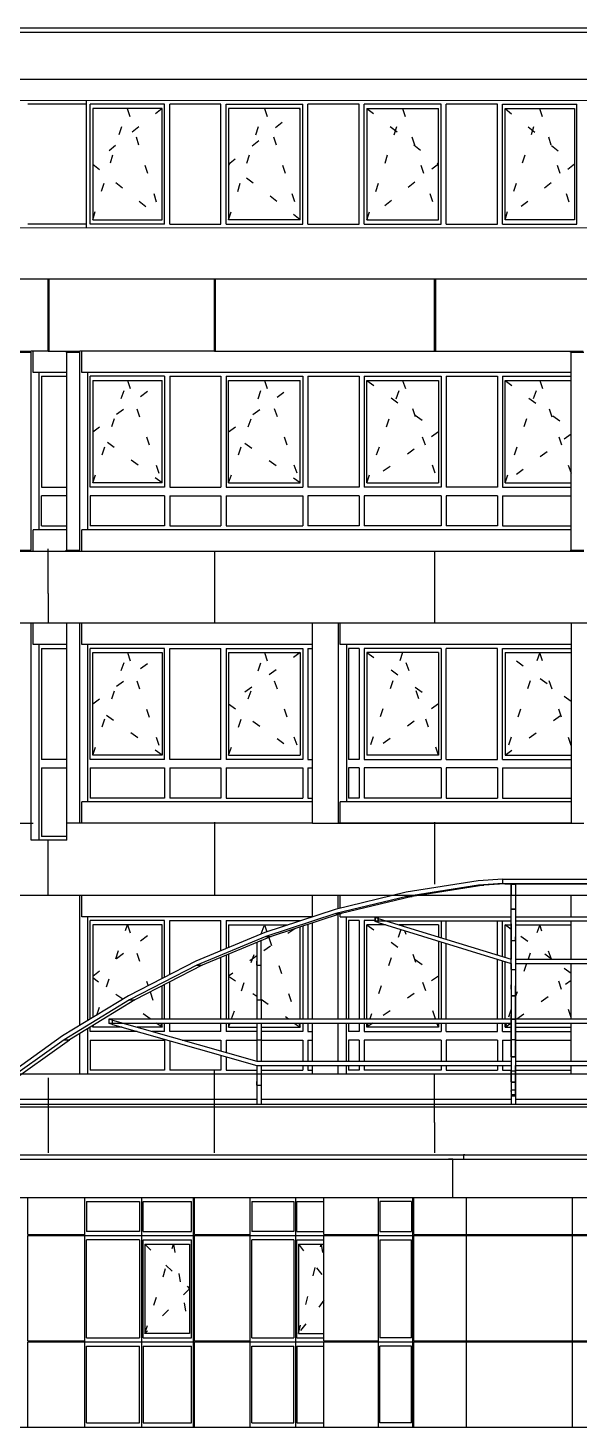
# Model space of a CAD drawing. Header units: metres. Extents: x -40.6 to 55.2, y -4 to 17.4.
# Drawn here: x -30.38 to -23.9, y 0 to 16.45 of the extents above; entities that cross this region are included whole.
import ezdxf

# ---------------------------------------------------------------- set-up
doc = ezdxf.new("R2010")
doc.units = ezdxf.units.M
for name, pattern in [('DASHDOT', [2, 1.25, -0.25, 0.25, -0.25]), ('DASHED', [0.75, 0.5, -0.25]), ('DOT', [0.25, 0, -0.25])]:
    doc.linetypes.add(name, pattern=pattern)
doc.layers.add('1', color=7, linetype='DASHED')
doc.layers.add('4', color=7, linetype='DASHDOT')

msp = doc.modelspace()

# ---------------------------------------------------------------- linework, layer by layer
at = {"layer": '1', "color": 1, "linetype": 'CONTINUOUS'}
for p, q in [((-33.90469, 16.45), (-13.73497, 16.45)), ((-34.002636, 16.4), (-13.838689, 16.4)), ((-34.128761, 15.85), (-13.894475, 15.85)), ((-34.128761, 15.6), (-4.351634, 15.5975)), ((-34.12877, 14.1025), (-4.351634, 14.1)), ((-32.099853, 13.5), (-30.138576, 13.5)), ((-30.144587, 12.65), (-30.144587, 13.5)), ((-30.138576, 13.5), (-28.18331, 13.5)), ((-30.138576, 12.65), (-30.138576, 13.5)), ((-30.130591, 12.65), (-30.130591, 13.5)), ((-28.18932, 12.65), (-28.18932, 13.5)), ((-28.18331, 13.5), (-25.594407, 13.5)), ((-28.18331, 12.65), (-28.18331, 13.5)), ((-28.175325, 12.65), (-28.175325, 13.5)), ((-25.600417, 12.65), (-25.600417, 13.5)), ((-25.594407, 13.5), (-23.63914, 13.5)), ((-25.594407, 12.65), (-25.594407, 13.5)), ((-25.586422, 12.65), (-25.586422, 13.5)), ((-32.093843, 12.65), (-30.344292, 12.65)), ((-30.502727, 12.64), (-30.344292, 12.64)), ((-30.352277, 12.64), (-30.352277, 12.65)), ((-30.144587, 12.65), (-30.344292, 12.65)), ((-30.344292, 10.31), (-30.344292, 12.64)), ((-30.320329, 12.4), (-30.320329, 12.65)), ((-30.144587, 12.65), (-29.772581, 12.65)), ((-29.931011, 12.64), (-29.931011, 12.65)), ((-29.931011, 12.64), (-29.772581, 12.64)), ((-29.923026, 10.31), (-29.923026, 12.64)), ((-29.780566, 12.64), (-29.780566, 12.65)), ((-28.18932, 12.65), (-29.772581, 12.65)), ((-29.772581, 10.31), (-29.772581, 12.64)), ((-29.748608, 12.4), (-29.748608, 12.65)), ((-28.18932, 12.65), (-25.594407, 12.65)), ((-25.594407, 12.65), (-23.85272, 12.65)), ((-24.003166, 12.64), (-24.003166, 12.65)), ((-24.003166, 12.64), (-23.844735, 12.64)), ((-23.995181, 10.31), (-23.995181, 12.64)), ((-29.923026, 12.4), (-30.320329, 12.4)), ((-30.248452, 10.55), (-30.248455, 12.4)), ((-23.995181, 12.4), (-29.748608, 12.4)), ((-29.676736, 10.55), (-29.676739, 12.4)), ((-29.923026, 10.55), (-30.320329, 10.55)), ((-30.320329, 10.3), (-30.320329, 10.55)), ((-23.995181, 10.55), (-29.748608, 10.55)), ((-29.748608, 10.3), (-29.748608, 10.55)), ((-34.156762, 10.3), (-30.344292, 10.3)), ((-30.502727, 10.31), (-30.344292, 10.31)), ((-30.352277, 10.3), (-30.352277, 10.31)), ((-30.344292, 10.3), (-29.772581, 10.3)), ((-30.144587, 9.8), (-30.144587, 10.325)), ((-29.931011, 10.31), (-29.772581, 10.31)), ((-29.931011, 10.3), (-29.931011, 10.31)), ((-29.780566, 10.3), (-29.780566, 10.31)), ((-29.772581, 10.3), (-23.844735, 10.3)), ((-28.18932, 10.3), (-28.18932, 9.45)), ((-25.600417, 10.3), (-25.600417, 9.45)), ((-24.003166, 10.31), (-23.844735, 10.31)), ((-24.003166, 10.31), (-24.003166, 10.3)), ((-30.144587, 9.8), (-30.144587, 9.45)), ((-16.773454, 9.45), (-34.156757, 9.45)), ((-29.923026, 9.45), (-30.344292, 9.45)), ((-30.344292, 6.9), (-30.344292, 9.45)), ((-30.320329, 9.2), (-30.320329, 9.45)), ((-29.923026, 6.9), (-29.923026, 9.45)), ((-27.034349, 9.45), (-29.772576, 9.45)), ((-29.772576, 7.1), (-29.772576, 9.45)), ((-29.748613, 9.2), (-29.748613, 9.45)), ((-27.034349, 7.1), (-27.034349, 9.45)), ((-23.995181, 9.45), (-26.733422, 9.45)), ((-26.733422, 9.45), (-26.733417, 7.1)), ((-26.709463, 9.2), (-26.709463, 9.45)), ((-23.995181, 9.45), (-23.995176, 7.1)), ((-29.923026, 9.2), (-30.320329, 9.2)), ((-30.248451, 6.9), (-30.248451, 9.2)), ((-27.034349, 9.2), (-29.748613, 9.2)), ((-29.676735, 7.35), (-29.676735, 9.2)), ((-23.99518, 9.2), (-26.709463, 9.2)), ((-26.637587, 9.2), (-26.637592, 7.35)), ((-27.034349, 7.35), (-29.748613, 7.35)), ((-29.748613, 7.1), (-29.748613, 7.35)), ((-23.995177, 7.35), (-26.709463, 7.35)), ((-26.709463, 7.1), (-26.709463, 7.35)), ((-30.494742, 7.1), (-30.320329, 7.1)), ((-27.034349, 7.1), (-29.923026, 7.1)), ((-27.034349, 7.1), (-29.772576, 7.1)), ((-29.748613, 7.1), (-29.748613, 7.1)), ((-28.18932, 7.110955), (-28.18932, 6.261706)), ((-27.034349, 7.1), (-26.733417, 7.1)), ((-23.995176, 7.1), (-26.733417, 7.1)), ((-26.733417, 7.1), (-23.844735, 7.1)), ((-25.600417, 7.110955), (-25.600417, 6.3822)), ((-29.923026, 6.9), (-30.344292, 6.9)), ((-30.144587, 6.261706), (-30.144587, 6.906193)), ((-25.08794, 6.42044), (-25.932805, 6.28873)), ((-24.79903, 6.44121), (-25.08794, 6.42044)), ((-24.79903, 6.44121), (-14.392482, 6.441247)), ((-24.79903, 6.39113), (-24.79903, 6.44121)), ((-25.932805, 6.28873), (-26.769769, 6.08688)), ((-25.084353, 6.3706), (-25.926915, 6.23926)), ((-25.021734, 6.3706), (-25.864306, 6.23926)), ((-24.79903, 6.39113), (-25.084353, 6.3706)), ((-25.084353, 6.3706), (-25.021734, 6.3706)), ((-24.774101, 6.3884), (-25.021734, 6.3706)), ((-24.79903, 6.39113), (-14.392483, 6.391121)), ((-24.774101, 6.3884), (-14.392483, 6.388409)), ((-24.699154, 5.71925), (-24.699121, 6.3822)), ((-24.699125, 6.3884), (-24.649122, 6.3884)), ((-24.699121, 6.3822), (-24.649132, 6.3822)), ((-24.649136, 6.3822), (-24.649112, 5.12864)), ((-16.773445, 6.25), (-34.156757, 6.25)), ((-27.034335, 6.25), (-29.772572, 6.25)), ((-29.772572, 4.720571), (-29.772572, 6.25)), ((-29.748613, 6), (-29.748613, 6.25)), ((-26.769769, 6.08688), (-27.595528, 5.81568)), ((-27.034335, 5.99999), (-27.034335, 6.25)), ((-25.926915, 6.23926), (-26.761873, 6.03797)), ((-26.093398, 6.25), (-26.733426, 6.25)), ((-26.733426, 6.095645), (-26.733426, 6.25)), ((-26.709463, 6.101424), (-26.709463, 6.25)), ((-25.864306, 6.23926), (-26.699263, 6.03797)), ((-25.926915, 6.23926), (-25.864306, 6.23926)), ((-24.699122, 6.25), (-25.795406, 6.25)), ((-24.699124, 6.09154), (-24.64913, 6.09154)), ((-24.699124, 6.08929), (-24.64913, 6.08929)), ((-24.64913, 6.08929), (-24.649138, 5.71925)), ((-24.649118, 6.23926), (-24.64912, 6.14345)), ((-23.995181, 6.25), (-24.649119, 6.25)), ((-23.995181, 6), (-23.995181, 6.25)), ((-27.034335, 6), (-29.748613, 6)), ((-29.676735, 4.779061), (-29.676735, 6)), ((-26.761873, 6.03797), (-27.585334, 5.76752)), ((-26.699263, 6.03797), (-27.522733, 5.76752)), ((-27.034335, 4.8), (-27.034335, 5.927923)), ((-26.761873, 6.03797), (-26.699263, 6.03797)), ((-26.733426, 4.8), (-26.733426, 6.02675)), ((-26.709463, 6), (-26.709463, 6.03462)), ((-26.709463, 6), (-26.262142, 6)), ((-26.637594, 4.8), (-26.637594, 6)), ((-26.299814, 6), (-26.299823, 5.95)), ((-26.299823, 5.95), (-24.699125, 5.95)), ((-26.262084, 5.9807), (-26.299796, 5.99232)), ((-26.262142, 6), (-26.262151, 5.95)), ((-26.262142, 6), (-24.699125, 6)), ((-26.262084, 5.9807), (-24.699127, 5.5)), ((-26.262084, 5.9307), (-26.262084, 5.9807)), ((-26.262084, 5.9307), (-24.699128, 5.45)), ((-24.649133, 5.95), (-22.299107, 5.95)), ((-24.649132, 6), (-22.299107, 6)), ((-23.995181, 5.5), (-23.995181, 5.95)), ((-27.595528, 5.81568), (-28.406689, 5.4762)), ((-27.585334, 5.76752), (-28.394381, 5.42899)), ((-27.522733, 5.76752), (-28.33178, 5.42899)), ((-27.585334, 5.76752), (-27.522733, 5.76752)), ((-24.699154, 5.918), (-24.699149, 5.500007)), ((-24.649136, 5.72133), (-24.649127, 5.76297)), ((-27.639098, 5.71879), (-27.689087, 5.69787)), ((-27.639101, 5.02371), (-27.639098, 5.71879)), ((-24.699152, 5.37959), (-24.699125, 5.72133)), ((-24.699128, 5.71925), (-24.649138, 5.71925)), ((-24.699125, 5.72133), (-24.649136, 5.72133)), ((-28.406689, 5.4762), (-29.200378, 5.06979)), ((-28.394381, 5.42899), (-29.185701, 5.02371)), ((-28.33178, 5.42899), (-29.123095, 5.02371)), ((-28.394381, 5.42899), (-28.33178, 5.42899)), ((-27.689093, 5.42899), (-27.689104, 5.02371)), ((-27.689093, 5.42899), (-27.639099, 5.42899)), ((-24.699148, 5.45), (-24.699137, 4.60268)), ((-24.649135, 5.5), (-22.299109, 5.5)), ((-24.649134, 5.45), (-22.299109, 5.45)), ((-24.649112, 5.42899), (-24.649117, 5.242535)), ((-23.995181, 4.8), (-23.995181, 5.45)), ((-24.700252, 5.37959), (-24.699127, 3.95954)), ((-24.699128, 5.37959), (-24.649134, 5.37959)), ((-24.649134, 5.37959), (-24.649124, 5.07191)), ((-24.699275, 5.14898), (-24.699284, 5.19898)), ((-24.699275, 5.14898), (-24.699142, 3.9636)), ((-24.64912, 4.345), (-24.649112, 5.189)), ((-24.649117, 5.12864), (-24.649116, 5.10352)), ((-29.200378, 5.06979), (-29.973321, 4.59805)), ((-29.185701, 5.02371), (-29.956445, 4.55329)), ((-29.123095, 5.02371), (-29.893839, 4.55329)), ((-29.185701, 5.02371), (-29.123095, 5.02371)), ((-27.689104, 5.02371), (-27.689101, 4.8)), ((-27.689104, 5.02371), (-27.639101, 5.02371)), ((-27.639101, 5.02371), (-27.639097, 5.06979)), ((-27.639101, 5.02371), (-27.639098, 4.8)), ((-24.699128, 5.07182), (-24.64913, 5.07182)), ((-24.699127, 5.07191), (-24.649124, 5.07191)), ((-24.64913, 5.07182), (-24.64914, 4.79753)), ((-29.424614, 4.74294), (-29.424578, 4.8)), ((-29.424605, 4.8), (-24.64914, 4.79753)), ((-29.386942, 4.78224), (-29.424578, 4.79293)), ((-29.386951, 4.75), (-29.386951, 4.8)), ((-29.386946, 4.73224), (-29.386942, 4.78224)), ((-29.386942, 4.78224), (-27.689036, 4.3)), ((-24.699131, 4.79744), (-24.699136, 4.84138)), ((-24.699133, 4.35352), (-24.699131, 4.79744)), ((-24.699131, 4.79744), (-24.649142, 4.79744)), ((-24.649142, 4.79744), (-24.649139, 4.5577)), ((-24.649116, 4.8), (-22.249121, 4.79753)), ((-29.772572, 4.15), (-29.772572, 4.627305)), ((-29.676735, 4.15), (-29.676735, 4.685798)), ((-29.424614, 4.75), (-24.69923, 4.75)), ((-29.386946, 4.73224), (-29.424587, 4.74294)), ((-29.386946, 4.73224), (-27.689027, 4.25)), ((-27.6891, 4.75), (-27.689092, 4.300016)), ((-27.639097, 4.75), (-27.639094, 4.55329)), ((-27.034335, 4.3), (-27.034335, 4.75)), ((-26.733426, 4.3), (-26.733426, 4.75)), ((-26.637594, 4.3), (-26.637594, 4.75)), ((-24.649116, 4.75), (-22.299212, 4.75)), ((-23.995181, 4.3), (-23.995181, 4.75)), ((-29.973321, 4.59805), (-30.722316, 4.06284)), ((-29.956445, 4.55329), (-30.703415, 4.01955)), ((-30.640805, 4.01955), (-29.893839, 4.55329)), ((-29.956445, 4.55329), (-29.893839, 4.55329)), ((-27.689097, 4.55329), (-27.639094, 4.55329)), ((-27.639094, 4.55329), (-27.639093, 4.3)), ((-24.699133, 4.5577), (-24.649139, 4.5577)), ((-24.649139, 4.44785), (-24.649117, 4.292)), ((-27.689036, 4.3), (-24.69918, 4.3)), ((-24.699133, 4.35352), (-24.699139, 4.18808)), ((-24.699133, 4.35558), (-24.649143, 4.35558)), ((-24.699133, 4.35352), (-24.649121, 4.35352)), ((-24.649128, 4.3), (-22.299162, 4.3)), ((-16.773445, 4.15), (-34.156757, 4.15)), ((-27.689089, 4.15), (-29.772572, 4.15)), ((-28.18932, 3.225), (-28.18932, 4.195)), ((-27.689027, 4.25), (-24.699174, 4.25)), ((-27.639093, 4.25), (-27.639092, 4.01955)), ((-27.034335, 4.15), (-27.639093, 4.15)), ((-27.034335, 4.15), (-27.034335, 4.25)), ((-26.733426, 4.15), (-26.733426, 4.25)), ((-24.700252, 4.15), (-26.733426, 4.15)), ((-26.637594, 4.15), (-26.637594, 4.25)), ((-25.600417, 3.5822), (-25.600417, 4.15)), ((-24.699141, 4.05788), (-24.699139, 4.18808)), ((-24.699139, 4.18808), (-24.64915, 4.18808)), ((-24.64915, 4.25), (-24.649114, 4.01956)), ((-24.64915, 4.18808), (-24.649135, 4.23475)), ((-24.649147, 4.25), (-22.299156, 4.25)), ((-24.649132, 3.95839), (-24.649132, 4.25)), ((-23.995181, 4.15), (-24.649116, 4.15)), ((-23.995181, 4.15), (-23.995181, 4.25)), ((-30.144587, 4.10512), (-30.144587, 3.225)), ((-27.689086, 4.01955), (-27.689092, 4.06284)), ((-27.689086, 4.01955), (-27.639092, 4.01955)), ((-27.639092, 4.01955), (-27.639086, 3.79491)), ((-24.699148, 3.95839), (-24.699145, 3.92003)), ((-24.699143, 3.94542), (-24.699146, 3.958388)), ((-24.69914, 4.05562), (-24.699142, 3.9636)), ((-24.699142, 3.9636), (-24.649148, 3.9636)), ((-24.699141, 4.05788), (-24.649147, 4.05788)), ((-24.69914, 4.05562), (-24.649146, 4.05562)), ((-24.649146, 4.05562), (-24.649141, 4.10512)), ((-24.649144, 4.003972), (-24.649138, 3.959)), ((-24.649134, 3.91007), (-24.649144, 3.96)), ((-24.649114, 4.01956), (-24.649107, 3.79487)), ((-30.912848, 3.79497), (-19.774378, 3.79479)), ((-30.841932, 3.853513), (-27.689088, 3.853643)), ((-27.689089, 3.79492), (-27.639086, 3.79491)), ((-27.639087, 3.853645), (-24.69911, 3.853767)), ((-24.699143, 3.94542), (-24.699145, 3.89551)), ((-24.699145, 3.89551), (-24.649151, 3.89551)), ((-24.699137, 3.91007), (-24.649134, 3.91007)), ((-24.699109, 3.89551), (-24.69911, 3.79487)), ((-24.69911, 3.79487), (-24.649107, 3.79487)), ((-24.649109, 3.853769), (-22.299092, 3.853866)), ((-30.95052, 3.76384), (-19.812063, 3.76367)), ((-25.600417, 3.5822), (-25.600417, 3.225)), ((-32.195353, 3.2), (-14.392557, 3.2)), ((-31.353961, 3.15), (-14.392557, 3.15)), ((-32.336078, 2.7), (-14.392557, 2.7)), ((-30.380492, 2.7), (-29.713289, 2.7)), ((-30.380492, 2.265), (-30.380492, 2.7)), ((-28.421284, 2.265), (-28.421284, 2.7)), ((-28.421274, 2.7), (-27.766679, 2.7)), ((-28.421274, 2.265), (-28.421274, 2.7)), ((-26.901214, 2.265), (-26.901214, 2.7)), ((-26.901205, 2.7), (-26.258831, 2.7)), ((-26.901205, 2.265), (-26.901205, 2.7)), ((-25.844892, 2.7), (-25.363765, 2.7)), ((-25.844892, 2.265), (-25.844892, 2.7)), ((-25.223163, 2.265), (-25.223163, 2.7)), ((-25.223154, 2.7), (-24.678871, 2.7)), ((-25.223154, 2.265), (-25.223154, 2.7)), ((-23.979637, 2.265), (-23.979637, 2.7)), ((-23.979628, 2.7), (-23.294035, 2.7)), ((-23.979628, 2.265), (-23.979628, 2.7)), ((-30.380492, 2.265), (-29.713289, 2.265)), ((-30.380492, 2.25), (-29.713289, 2.25)), ((-30.380492, 1.015), (-30.380492, 2.25)), ((-28.421284, 1.015), (-28.421284, 2.25)), ((-28.421274, 2.265), (-27.766679, 2.265)), ((-28.421274, 2.25), (-27.766679, 2.25)), ((-28.421274, 1.015), (-28.421274, 2.25)), ((-26.901214, 1.015), (-26.901214, 2.25)), ((-26.901205, 2.265), (-26.258831, 2.265)), ((-26.901205, 2.25), (-26.258831, 2.25)), ((-26.901205, 1.015), (-26.901205, 2.25)), ((-25.844892, 2.265), (-22.659627, 2.265)), ((-25.844887, 2.25), (-22.659627, 2.25)), ((-25.844887, 1.015), (-25.844887, 2.25)), ((-25.784877, 2.25), (-25.784877, 2.265)), ((-25.223163, 1.015), (-25.223163, 2.25)), ((-25.223154, 1.015), (-25.223154, 2.25)), ((-23.979637, 1.015), (-23.979637, 2.25)), ((-23.979628, 1.015), (-23.979628, 2.25)), ((-30.380492, 1.015), (-29.713289, 1.015)), ((-30.380492, 1), (-29.713289, 1)), ((-30.380492, 0), (-30.380492, 1)), ((-28.421284, 0), (-28.421284, 1)), ((-28.421274, 1.015), (-27.766679, 1.015)), ((-28.421274, 1), (-27.766679, 1)), ((-28.421274, 0), (-28.421274, 1)), ((-26.901214, 0), (-26.901214, 1)), ((-26.901205, 1.015), (-26.258831, 1.015)), ((-26.901205, 1), (-26.258831, 1)), ((-26.901205, 0), (-26.901205, 1)), ((-25.844892, 1), (-22.659627, 1)), ((-25.844892, 0), (-25.844892, 1)), ((-25.844887, 1.015), (-22.659627, 1.015)), ((-25.784877, 1), (-25.784877, 1.015)), ((-25.223163, 0), (-25.223163, 1)), ((-25.223154, 0), (-25.223154, 1)), ((-25.163157, 1), (-25.163157, 1.015)), ((-23.979637, 0), (-23.979637, 1)), ((-23.979628, 0), (-23.979628, 1)), ((-23.963161, 1), (-23.963161, 1.015)), ((-23.963155, 1), (-23.963155, 1.015)), ((-23.919631, 1), (-23.919631, 1.015)), ((-40.585509, 0), (-29.16531, 0)), ((-28.421274, 0), (-27.766679, 0)), ((-26.901205, 0), (-26.258831, 0)), ((-25.844892, 0), (-22.659627, 0))]:
    msp.add_line(p, q, dxfattribs=at)
for points in [[(-24.699125, 6.3884), (-24.699127, 6.3706), (-24.699122, 6.261706)], [(-24.649122, 6.3884), (-24.649124, 6.3706), (-24.649118, 6.23926)], [(-26.262084, 5.9307), (-26.299796, 5.94232), (-26.299796, 5.99232)], [(-27.689087, 5.69787), (-27.689093, 5.42899), (-27.689099, 5.4762)], [(-24.649139, 4.5577), (-24.649121, 4.35352), (-24.64915, 4.18808)], [(-27.689091, 4.250018), (-27.689086, 4.01955), (-27.689089, 3.79492)], [(-24.699142, 3.9636), (-24.699137, 3.91007), (-24.699145, 3.89551)], [(-24.649148, 3.9636), (-24.649134, 3.91007), (-24.649151, 3.89551)], [(-24.649146, 4.05562), (-24.649148, 3.9636), (-24.649143, 4.01336)], [(-25.385242, 2.7), (-25.385242, 3.15), (-25.437822, 3.15)], [(-25.244029, 3.2), (-25.259059, 3.2), (-25.259059, 3.15)]]:
    msp.add_lwpolyline(points, dxfattribs=at)
at = {"layer": '4', "color": 1, "linetype": 'CONTINUOUS'}
for p, q in [((-29.691784, 15.555), (-30.383866, 15.555)), ((-29.691793, 14.1), (-29.691793, 15.6)), ((-28.774028, 15.555), (-29.649666, 15.555)), ((-28.774028, 14.145), (-28.774028, 15.555)), ((-28.713847, 14.145), (-28.713847, 15.555)), ((-28.112034, 15.555), (-28.713847, 15.555)), ((-28.112034, 14.145), (-28.112034, 15.555)), ((-28.051852, 14.145), (-28.051852, 15.555)), ((-28.051852, 15.555), (-27.149132, 15.555)), ((-27.179223, 14.195), (-27.179223, 15.505)), ((-27.149132, 14.145), (-27.149132, 15.555)), ((-27.088951, 14.145), (-27.088951, 15.555)), ((-26.487138, 15.555), (-27.088951, 15.555)), ((-26.487138, 14.145), (-26.487138, 15.555)), ((-26.426956, 14.145), (-26.426956, 15.555)), ((-25.524237, 15.555), (-26.426956, 15.555)), ((-26.396866, 15.505), (-25.554327, 15.505)), ((-26.396866, 15.505), (-26.396866, 14.195)), ((-25.554327, 14.195), (-25.554327, 15.505)), ((-25.524237, 14.145), (-25.524237, 15.555)), ((-25.464055, 14.145), (-25.464055, 15.555)), ((-24.862242, 15.555), (-25.464055, 15.555)), ((-24.862242, 14.145), (-24.862242, 15.555)), ((-24.802061, 14.145), (-24.802061, 15.555)), ((-24.802061, 15.555), (-23.926422, 15.555)), ((-23.926422, 14.145), (-23.926422, 15.555)), ((-27.179223, 14.195), (-28.021762, 14.195)), ((-26.396866, 14.195), (-25.554327, 14.195)), ((-29.691784, 14.145), (-30.383866, 14.145)), ((-28.713847, 14.145), (-28.112034, 14.145)), ((-28.051852, 14.145), (-27.149132, 14.145)), ((-27.088951, 14.145), (-26.487138, 14.145)), ((-26.426956, 14.145), (-25.524237, 14.145)), ((-25.464055, 14.145), (-24.862242, 14.145)), ((-24.802061, 14.145), (-23.926422, 14.145)), ((-30.221366, 12.355), (-30.221366, 11.05)), ((-30.221366, 12.355), (-29.923026, 12.355)), ((-28.774018, 12.355), (-29.649653, 12.355)), ((-29.649653, 11.05), (-29.649653, 12.355)), ((-28.774018, 12.355), (-28.774018, 11.05)), ((-28.713836, 12.355), (-28.713836, 11.05)), ((-28.713836, 12.355), (-28.112025, 12.355)), ((-28.112025, 12.355), (-28.112025, 11.05)), ((-28.051844, 12.355), (-28.051844, 11.05)), ((-28.051844, 12.355), (-27.149127, 12.355)), ((-27.149127, 12.355), (-27.149127, 11.05)), ((-27.088946, 12.355), (-27.088946, 11.05)), ((-27.088946, 12.355), (-26.487134, 12.355)), ((-26.487134, 12.355), (-26.487134, 11.05)), ((-26.426953, 12.355), (-26.426953, 11.05)), ((-26.426953, 12.355), (-25.524236, 12.355)), ((-25.524236, 12.355), (-25.524236, 11.05)), ((-25.464055, 12.355), (-25.464055, 11.05)), ((-25.464055, 12.355), (-24.862243, 12.355)), ((-24.862243, 12.355), (-24.862243, 11.05)), ((-24.802062, 12.355), (-24.802062, 11.05)), ((-24.802062, 12.355), (-23.995181, 12.355)), ((-29.619563, 12.305), (-29.619563, 11.1)), ((-29.619563, 12.305), (-28.804108, 12.305)), ((-28.804108, 11.1), (-28.804108, 12.305)), ((-30.221366, 11.05), (-29.923026, 11.05)), ((-28.774018, 11.05), (-29.649653, 11.05)), ((-28.804108, 11.1), (-29.619563, 11.1)), ((-28.713836, 11.05), (-28.112025, 11.05)), ((-28.051844, 11.05), (-27.149127, 11.05)), ((-26.487134, 11.05), (-27.088946, 11.05)), ((-25.524236, 11.05), (-26.426953, 11.05)), ((-26.396862, 11.1), (-25.554327, 11.1)), ((-24.862243, 11.05), (-25.464055, 11.05)), ((-24.802062, 11.05), (-23.995181, 11.05)), ((-24.771972, 11.1), (-23.995181, 11.1)), ((-29.923026, 10.95), (-30.221366, 10.95)), ((-30.221366, 10.595), (-30.221366, 10.95)), ((-28.774018, 10.95), (-29.649653, 10.95)), ((-29.649653, 10.95), (-29.649653, 10.595)), ((-28.774018, 10.95), (-28.774018, 10.595)), ((-28.713836, 10.95), (-28.112025, 10.95)), ((-28.713836, 10.95), (-28.713836, 10.595)), ((-28.112025, 10.95), (-28.112025, 10.595)), ((-28.051844, 10.95), (-27.149127, 10.95)), ((-28.051844, 10.95), (-28.051844, 10.595)), ((-27.149127, 10.95), (-27.149127, 10.595)), ((-26.487134, 10.95), (-27.088946, 10.95)), ((-27.088946, 10.95), (-27.088946, 10.595)), ((-26.487134, 10.95), (-26.487134, 10.595)), ((-25.524236, 10.95), (-26.426953, 10.95)), ((-26.426953, 10.95), (-26.426953, 10.595)), ((-25.524236, 10.95), (-25.524236, 10.595)), ((-24.862243, 10.95), (-25.464055, 10.95)), ((-25.464055, 10.95), (-25.464055, 10.595)), ((-24.862243, 10.95), (-24.862243, 10.595)), ((-24.802062, 10.95), (-23.995181, 10.95)), ((-24.802062, 10.95), (-24.802062, 10.595)), ((-30.221366, 10.595), (-29.923026, 10.595)), ((-28.774018, 10.595), (-29.649653, 10.595)), ((-28.713836, 10.595), (-28.112025, 10.595)), ((-28.051844, 10.595), (-27.149127, 10.595)), ((-26.487134, 10.595), (-27.088946, 10.595)), ((-25.524236, 10.595), (-26.426953, 10.595)), ((-24.862243, 10.595), (-25.464055, 10.595)), ((-24.802062, 10.595), (-23.995181, 10.595)), ((-30.22137, 9.155), (-30.22137, 7.85)), ((-30.22137, 9.155), (-29.923026, 9.155)), ((-29.649658, 7.85), (-29.649658, 9.155)), ((-28.774024, 9.155), (-29.649658, 9.155)), ((-28.774024, 7.85), (-28.774024, 9.155)), ((-28.713843, 7.85), (-28.713843, 9.155)), ((-28.713843, 9.155), (-28.112033, 9.155)), ((-28.112033, 7.85), (-28.112033, 9.155)), ((-28.051852, 9.155), (-28.051852, 7.85)), ((-28.051852, 9.155), (-27.149138, 9.155)), ((-27.149138, 9.155), (-27.149138, 7.85)), ((-27.088957, 9.155), (-27.088957, 7.85)), ((-27.088957, 9.155), (-27.034349, 9.155)), ((-26.487129, 9.155), (-26.487131, 7.85)), ((-26.426948, 9.155), (-26.42695, 7.85)), ((-25.524234, 9.155), (-26.426948, 9.155)), ((-25.524234, 9.155), (-25.524237, 7.85)), ((-25.464056, 7.85), (-25.464053, 9.155)), ((-24.862244, 9.155), (-25.464053, 9.155)), ((-24.862247, 7.85), (-24.862244, 9.155)), ((-24.802066, 7.85), (-24.802063, 9.155)), ((-24.802063, 9.155), (-23.99518, 9.155)), ((-24.771973, 9.105), (-24.771975, 7.9)), ((-24.771973, 9.105), (-23.99518, 9.105)), ((-24.771975, 7.9), (-23.995178, 7.9)), ((-29.923026, 7.85), (-30.22137, 7.85)), ((-30.22137, 7.75), (-29.923026, 7.75)), ((-30.22137, 7.75), (-30.22137, 6.945)), ((-28.774024, 7.85), (-29.649658, 7.85)), ((-29.649658, 7.75), (-29.649658, 7.395)), ((-29.649658, 7.75), (-28.774024, 7.75)), ((-28.774024, 7.75), (-28.774024, 7.395)), ((-28.112033, 7.85), (-28.713843, 7.85)), ((-28.713843, 7.75), (-28.713843, 7.395)), ((-28.713843, 7.75), (-28.112033, 7.75)), ((-28.112033, 7.75), (-28.112033, 7.395)), ((-27.149138, 7.85), (-28.051852, 7.85)), ((-28.051852, 7.75), (-27.149138, 7.75)), ((-28.051852, 7.75), (-28.051852, 7.395)), ((-27.149138, 7.75), (-27.149138, 7.395)), ((-27.088957, 7.85), (-27.034349, 7.85)), ((-27.088957, 7.75), (-27.088957, 7.395)), ((-27.088957, 7.75), (-27.034349, 7.75)), ((-26.610502, 7.75), (-26.610503, 7.395)), ((-26.487131, 7.85), (-26.610502, 7.85)), ((-26.487132, 7.75), (-26.610502, 7.75)), ((-26.487132, 7.75), (-26.487132, 7.395)), ((-25.524237, 7.75), (-26.426951, 7.75)), ((-26.426951, 7.75), (-26.426951, 7.395)), ((-26.42695, 7.85), (-25.524237, 7.85)), ((-25.524237, 7.75), (-25.524238, 7.395)), ((-25.464056, 7.75), (-25.464057, 7.395)), ((-25.464056, 7.85), (-24.862247, 7.85)), ((-24.862247, 7.75), (-25.464056, 7.75)), ((-24.862247, 7.75), (-24.862248, 7.395)), ((-24.802066, 7.75), (-24.802067, 7.395)), ((-24.802066, 7.85), (-23.995178, 7.85)), ((-24.802066, 7.75), (-23.995178, 7.75)), ((-28.774024, 7.395), (-29.649658, 7.395)), ((-28.112033, 7.395), (-28.713843, 7.395)), ((-28.051852, 7.395), (-27.149138, 7.395)), ((-27.088957, 7.395), (-27.034349, 7.395)), ((-26.487132, 7.395), (-26.610503, 7.395)), ((-25.524238, 7.395), (-26.426951, 7.395)), ((-25.464057, 7.395), (-24.862248, 7.395)), ((-24.802067, 7.395), (-23.995177, 7.395)), ((-29.923026, 6.945), (-30.22137, 6.945)), ((-29.649658, 4.795587), (-29.649658, 5.955)), ((-28.774024, 5.955), (-29.649658, 5.955)), ((-28.774024, 5.288105), (-28.774024, 5.955)), ((-28.713843, 5.318921), (-28.713843, 5.955)), ((-28.713843, 5.955), (-28.112033, 5.955)), ((-28.112033, 5.599517), (-28.112033, 5.955)), ((-28.051852, 5.955), (-28.051852, 5.624703)), ((-28.051852, 5.955), (-27.171322, 5.955)), ((-26.487132, 5.955), (-26.487132, 4.8)), ((-26.426951, 5.955), (-26.426951, 4.8)), ((-26.299822, 5.955), (-26.426951, 5.955)), ((-25.524236, 5.95), (-25.524236, 5.753769)), ((-25.464055, 5.73526), (-25.464055, 5.95)), ((-24.862245, 5.550168), (-24.862245, 5.95)), ((-24.802064, 5.531659), (-24.802064, 5.95)), ((-29.619567, 5.905), (-29.619567, 4.813952)), ((-28.804115, 5.905), (-29.619567, 5.905)), ((-28.804115, 5.272697), (-28.804115, 5.905)), ((-28.021762, 5.905), (-28.021762, 5.637296)), ((-28.021762, 5.905), (-27.323563, 5.905)), ((-27.179228, 4.8), (-27.179228, 5.880336)), ((-27.149138, 5.890219), (-27.149138, 4.8)), ((-27.088957, 5.909984), (-27.088957, 4.8)), ((-26.178523, 5.905), (-26.396861, 5.905)), ((-26.396861, 4.8), (-26.396861, 5.905)), ((-25.554327, 5.905), (-26.015952, 5.905)), ((-25.554327, 5.905), (-25.554327, 5.763024)), ((-24.771974, 5.905), (-24.699154, 5.905)), ((-24.771974, 5.522405), (-24.771974, 5.905)), ((-24.649117, 5.905), (-23.995181, 5.905)), ((-25.554327, 5.713024), (-25.554327, 4.8)), ((-25.524236, 5.703769), (-25.524236, 4.8)), ((-25.464055, 4.8), (-25.464055, 5.68526)), ((-28.112033, 4.8), (-28.112033, 5.520939)), ((-28.051852, 5.54612), (-28.051852, 4.8)), ((-28.021762, 5.558711), (-28.021762, 4.8)), ((-24.862245, 4.8), (-24.862245, 5.500168)), ((-24.802064, 4.8), (-24.802064, 5.481659)), ((-24.771974, 4.8), (-24.771974, 5.472405)), ((-28.804115, 4.8), (-28.804115, 5.187079)), ((-28.774024, 4.8), (-28.774024, 5.20249)), ((-28.713843, 4.8), (-28.713843, 5.233313)), ((-29.649658, 4.65), (-29.649658, 4.702325)), ((-29.097387, 4.65), (-29.649658, 4.65)), ((-29.619567, 4.720691), (-29.619567, 4.7)), ((-29.273433, 4.7), (-29.619567, 4.7)), ((-28.804115, 4.7), (-29.097385, 4.7)), ((-28.774024, 4.65), (-28.921342, 4.65)), ((-28.804115, 4.7), (-28.804115, 4.75)), ((-28.774024, 4.65), (-28.774024, 4.75)), ((-28.713843, 4.65), (-28.713843, 4.75)), ((-28.112033, 4.65), (-28.713843, 4.65)), ((-28.112033, 4.65), (-28.112033, 4.75)), ((-28.051852, 4.75), (-28.051852, 4.65)), ((-27.689099, 4.65), (-28.051852, 4.65)), ((-27.639097, 4.7), (-27.179228, 4.7)), ((-27.149138, 4.65), (-27.639096, 4.65)), ((-27.179228, 4.7), (-27.179228, 4.75)), ((-27.149138, 4.75), (-27.149138, 4.65)), ((-27.088957, 4.75), (-27.088957, 4.65)), ((-27.088957, 4.65), (-27.034335, 4.65)), ((-26.610503, 4.75), (-26.610503, 4.65)), ((-26.487132, 4.65), (-26.610503, 4.65)), ((-26.487132, 4.75), (-26.487132, 4.65)), ((-26.426951, 4.75), (-26.426951, 4.65)), ((-26.426951, 4.65), (-25.524236, 4.65)), ((-26.396861, 4.7), (-26.396861, 4.75)), ((-25.524236, 4.75), (-25.524236, 4.65)), ((-25.464055, 4.65), (-25.464055, 4.75)), ((-25.464055, 4.65), (-24.862245, 4.65)), ((-24.862245, 4.65), (-24.862245, 4.75)), ((-24.802064, 4.65), (-24.802064, 4.75)), ((-24.802064, 4.65), (-24.700252, 4.65)), ((-24.771974, 4.7), (-24.771974, 4.75)), ((-24.771974, 4.7), (-24.700252, 4.7)), ((-24.649117, 4.7), (-23.995181, 4.7)), ((-24.649117, 4.65), (-23.995181, 4.65)), ((-29.649658, 4.55), (-29.649658, 4.195)), ((-29.649658, 4.55), (-28.774024, 4.55)), ((-28.774024, 4.55), (-28.774024, 4.195)), ((-28.713843, 4.541066), (-28.713843, 4.195)), ((-28.569254, 4.55), (-28.112033, 4.55)), ((-28.112033, 4.55), (-28.112033, 4.42014)), ((-28.051852, 4.55), (-27.689097, 4.55)), ((-28.051852, 4.55), (-28.051852, 4.403047)), ((-27.639094, 4.55), (-27.149138, 4.55)), ((-27.149138, 4.55), (-27.149138, 4.3)), ((-27.088957, 4.55), (-27.088957, 4.3)), ((-27.088957, 4.55), (-27.034335, 4.55)), ((-26.610503, 4.55), (-26.610503, 4.3)), ((-26.487132, 4.55), (-26.610503, 4.55)), ((-26.487132, 4.55), (-26.487132, 4.3)), ((-25.524236, 4.55), (-26.426951, 4.55)), ((-26.426951, 4.55), (-26.426951, 4.3)), ((-25.524236, 4.55), (-25.524236, 4.3)), ((-25.464055, 4.55), (-25.464055, 4.3)), ((-24.862245, 4.55), (-25.464055, 4.55)), ((-24.862245, 4.55), (-24.862245, 4.3)), ((-24.802064, 4.55), (-24.802064, 4.3)), ((-24.802064, 4.55), (-24.700252, 4.55)), ((-24.649118, 4.55), (-23.995181, 4.55)), ((-28.112033, 4.370141), (-28.112033, 4.195)), ((-28.051852, 4.353049), (-28.051852, 4.195)), ((-28.774024, 4.195), (-29.649658, 4.195)), ((-28.112033, 4.195), (-28.713843, 4.195)), ((-28.051852, 4.195), (-27.68909, 4.195)), ((-27.639093, 4.195), (-27.149138, 4.195)), ((-27.149138, 4.25), (-27.149138, 4.195)), ((-27.088957, 4.25), (-27.088957, 4.195)), ((-27.088957, 4.195), (-27.034335, 4.195)), ((-26.610503, 4.25), (-26.610503, 4.195)), ((-26.487132, 4.195), (-26.610503, 4.195)), ((-26.487132, 4.25), (-26.487132, 4.195)), ((-26.426951, 4.25), (-26.426951, 4.195)), ((-25.524236, 4.195), (-26.426951, 4.195)), ((-25.524236, 4.25), (-25.524236, 4.195)), ((-25.464055, 4.25), (-25.464055, 4.195)), ((-25.464055, 4.195), (-24.862245, 4.195)), ((-24.862245, 4.25), (-24.862245, 4.195)), ((-24.802064, 4.25), (-24.802064, 4.195)), ((-24.802064, 4.195), (-24.700252, 4.195)), ((-24.649116, 4.195), (-23.995181, 4.195)), ((-29.713334, 0), (-29.713334, 2.7)), ((-29.691103, 2.65), (-29.069155, 2.65)), ((-29.691103, 2.65), (-29.691103, 2.3)), ((-29.069155, 2.65), (-29.069155, 2.3)), ((-29.046924, 2.7), (-29.046924, 0)), ((-29.026215, 2.65), (-28.459575, 2.65)), ((-29.026215, 2.3), (-29.026215, 2.65)), ((-28.459575, 2.3), (-28.459575, 2.65)), ((-28.438866, 2.7), (-28.438866, 0)), ((-27.766723, 0), (-27.766723, 2.7)), ((-27.748299, 2.65), (-27.253633, 2.65)), ((-27.748299, 2.65), (-27.748299, 2.3)), ((-27.253633, 2.65), (-27.253633, 2.3)), ((-27.235209, 2.7), (-27.235209, 0)), ((-27.218579, 2.65), (-26.901214, 2.65)), ((-27.218579, 2.3), (-27.218579, 2.65)), ((-26.258697, 0), (-26.258697, 2.7)), ((-25.873399, 2.65), (-26.244707, 2.65)), ((-26.244707, 2.65), (-26.244707, 2.3)), ((-25.873399, 2.65), (-25.873399, 2.3)), ((-25.859409, 2.7), (-25.859409, 0)), ((-25.846805, 2.3), (-25.846805, 2.65)), ((-29.848524, 2.25), (-29.848524, 2.265)), ((-29.713334, 2.25), (-28.421284, 2.25)), ((-29.069155, 2.3), (-29.691103, 2.3)), ((-29.691103, 1.05), (-29.691103, 2.2)), ((-29.069155, 2.2), (-29.691103, 2.2)), ((-29.069155, 2.19904), (-29.069155, 1.05)), ((-29.026215, 2.3), (-28.459575, 2.3)), ((-29.026215, 2.2), (-28.459575, 2.2)), ((-29.026215, 1.05), (-29.026215, 2.2)), ((-29.005505, 2.15), (-29.005505, 1.1)), ((-28.459575, 1.05), (-28.459575, 2.2)), ((-27.876168, 2.25), (-27.876168, 2.265)), ((-27.766723, 2.25), (-26.901214, 2.25)), ((-27.253633, 2.3), (-27.748299, 2.3)), ((-27.748299, 1.05), (-27.748299, 2.2)), ((-27.253633, 2.2), (-27.748299, 2.2)), ((-27.253633, 2.19904), (-27.253633, 1.05)), ((-27.218579, 2.3), (-26.901214, 2.3)), ((-27.218579, 2.2), (-26.901214, 2.2)), ((-27.218579, 1.05), (-27.218579, 2.2)), ((-27.201949, 2.15), (-27.201949, 1.1)), ((-27.201949, 2.15), (-26.901214, 2.15)), ((-26.763742, 2.265), (-26.763742, 2.25)), ((-26.343846, 2.25), (-26.343846, 2.265)), ((-26.258697, 2.25), (-25.844887, 2.25)), ((-26.244707, 2.3), (-25.873399, 2.3)), ((-26.244707, 2.2), (-25.873399, 2.2)), ((-26.244707, 2.19904), (-26.244707, 1.05)), ((-25.873399, 1.05), (-25.873399, 2.2)), ((-25.846805, 1.05), (-25.846805, 2.2)), ((-29.848524, 1), (-29.848524, 1.015)), ((-29.713334, 1), (-28.421284, 1)), ((-29.691103, 1.05), (-29.069155, 1.05)), ((-29.026215, 1.05), (-28.459575, 1.05)), ((-27.876168, 1), (-27.876168, 1.015)), ((-27.766723, 1), (-26.901214, 1)), ((-27.748299, 1.05), (-27.253633, 1.05)), ((-27.218579, 1.05), (-26.901214, 1.05)), ((-27.201949, 1.1), (-26.901214, 1.1)), ((-26.763742, 1.015), (-26.763742, 1)), ((-26.343846, 1), (-26.343846, 1.015)), ((-26.258697, 1), (-25.844892, 1)), ((-25.873399, 1.05), (-26.244707, 1.05)), ((-29.691103, 0.05), (-29.691103, 0.95)), ((-29.691103, 0.95), (-29.069155, 0.95)), ((-29.069155, 0.05), (-29.069155, 0.95)), ((-29.026215, 0.95), (-28.459575, 0.95)), ((-29.026215, 0.95), (-29.026215, 0.05)), ((-28.459575, 0.05), (-28.459575, 0.95)), ((-27.748299, 0.05), (-27.748299, 0.95)), ((-27.748299, 0.95), (-27.253633, 0.95)), ((-27.253633, 0.05), (-27.253633, 0.95)), ((-27.218579, 0.95), (-26.901214, 0.95)), ((-27.218579, 0.95), (-27.218579, 0.05)), ((-26.244707, 0.05), (-26.244707, 0.95)), ((-25.873399, 0.95), (-26.244707, 0.95)), ((-25.873399, 0.05), (-25.873399, 0.95)), ((-25.846805, 0.95), (-25.846805, 0.05)), ((-29.691103, 0.05), (-29.069155, 0.05)), ((-29.16531, 0), (-28.421284, 0)), ((-29.026215, 0.05), (-28.459575, 0.05)), ((-27.766723, 0), (-26.901214, 0)), ((-27.748299, 0.05), (-27.253633, 0.05)), ((-27.218579, 0.05), (-26.901214, 0.05)), ((-26.258697, 0), (-25.844892, 0)), ((-25.873399, 0.05), (-26.244707, 0.05))]:
    msp.add_line(p, q, dxfattribs=at)
at = {"layer": '4', "color": 1, "linetype": 'DOT'}
for p, q in [((-24.771972, 12.305), (-23.995181, 11.731067)), ((-29.619567, 8.5025), (-28.804115, 9.105)), ((-23.995179, 8.531061), (-24.771973, 9.105)), ((-29.619567, 5.3025), (-28.804115, 5.905)), ((-27.243012, 5.859388), (-27.639089, 5.576151)), ((-25.995295, 5.848647), (-26.361901, 4.8)), ((-25.589287, 4.8), (-25.951146, 5.835068)), ((-24.699153, 5.851196), (-24.771974, 5.905)), ((-24.223828, 5.5), (-24.649117, 5.814227)), ((-27.986802, 4.8), (-27.689088, 5.651586)), ((-27.548642, 5.756679), (-27.214188, 4.8)), ((-24.518202, 5.45), (-24.649113, 5.063105)), ((-23.995181, 4.814255), (-24.210293, 5.45)), ((-23.995181, 5.331064), (-24.156155, 5.45)), ((-29.266467, 5.029455), (-29.619567, 5.28106)), ((-28.944582, 5.115138), (-28.837951, 4.8)), ((-24.631635, 4.8), (-23.995181, 5.253513)), ((-28.944454, 4.8), (-29.195978, 4.979227)), ((-27.639101, 5.028857), (-27.319068, 4.8)), ((-24.699249, 4.914932), (-24.738138, 4.8)), ((-29.619567, 4.7), (-29.610744, 4.726076)), ((-28.021762, 4.7), (-28.004282, 4.75)), ((-27.249148, 4.75), (-27.179228, 4.7)), ((-27.196708, 4.75), (-27.179228, 4.7)), ((-26.326941, 4.75), (-26.396861, 4.7)), ((-26.379381, 4.75), (-26.396861, 4.7)), ((-25.554327, 4.7), (-25.571807, 4.75)), ((-27.201949, 2.15), (-26.901214, 1.760108)), ((-26.901214, 1.489892), (-27.201949, 1.1))]:
    msp.add_line(p, q, dxfattribs=at)
at = {"layer": '4', "color": 1, "linetype": 'CONTINUOUS'}
for points in [[(-28.774028, 14.145), (-29.649666, 14.145), (-29.649666, 15.555)], [(-28.804119, 15.505), (-29.619576, 15.505), (-29.619576, 14.195), (-28.804119, 14.195), (-28.804119, 15.505)], [(-27.179223, 15.505), (-28.021762, 15.505), (-28.021762, 14.195)], [(-24.77197, 14.195), (-24.77197, 15.505), (-23.956513, 15.505), (-23.956513, 14.195), (-24.77197, 14.195)], [(-28.021753, 11.1), (-28.021753, 12.305), (-27.179217, 12.305)], [(-28.021753, 11.1), (-27.179217, 11.1), (-27.179217, 12.305)], [(-26.396862, 11.1), (-26.396862, 12.305), (-25.554327, 12.305), (-25.554327, 11.1)], [(-24.771972, 11.1), (-24.771972, 12.305), (-23.995181, 12.305)], [(-28.804115, 7.9), (-29.619567, 7.9), (-29.619567, 9.105), (-28.804115, 9.105), (-28.804115, 7.9)], [(-28.021762, 9.105), (-28.021762, 7.9), (-27.179228, 7.9)], [(-28.021762, 9.105), (-27.179228, 9.105), (-27.179228, 7.9)], [(-26.487129, 9.155), (-26.6105, 9.155), (-26.610502, 7.85)], [(-25.554325, 9.105), (-25.554327, 7.9), (-26.39686, 7.9)], [(-25.554325, 9.105), (-26.396858, 9.105), (-26.39686, 7.9)], [(-26.487132, 5.955), (-26.610503, 5.955), (-26.610503, 4.8)], [(-28.021762, 4.75), (-28.021762, 4.7), (-27.6891, 4.7)], [(-25.554327, 4.75), (-25.554327, 4.7), (-26.396861, 4.7)], [(-29.005505, 2.15), (-28.480285, 2.15), (-28.480285, 1.1), (-29.005505, 1.1)]]:
    msp.add_lwpolyline(points, dxfattribs=at)
at = {"layer": '4', "color": 1, "linetype": 'DOT'}
for points in [[(-28.804119, 15.505), (-29.619576, 14.85), (-28.807128, 14.20361)], [(-29.619576, 14.195), (-29.213352, 15.505), (-28.807128, 14.19715)], [(-28.021762, 14.195), (-27.600492, 15.505), (-27.179223, 14.195), (-28.021762, 14.85), (-27.179223, 15.505)], [(-26.396866, 14.195), (-25.975596, 15.505), (-25.554327, 14.195)], [(-26.396866, 15.505), (-25.554327, 14.85), (-26.396866, 14.195)], [(-24.77197, 15.505), (-23.956513, 14.85), (-24.77197, 14.195), (-24.365746, 15.505), (-23.959522, 14.20361)], [(-29.619563, 11.1), (-29.211835, 12.305), (-28.804108, 11.1), (-29.619563, 11.7025), (-28.804108, 12.305)], [(-28.021753, 11.1), (-27.600485, 12.305), (-27.179217, 11.1)], [(-27.179217, 11.1), (-28.021753, 11.7025), (-27.179217, 12.305)], [(-26.396862, 11.1), (-25.975595, 12.305), (-25.554327, 11.1)], [(-26.396862, 12.305), (-25.554327, 11.7025), (-26.396862, 11.1)], [(-23.995181, 11.673933), (-24.771972, 11.1), (-24.364245, 12.305), (-23.995181, 11.214267)], [(-29.619567, 7.9), (-29.211841, 9.105), (-28.804115, 7.9), (-29.619567, 8.48106)], [(-27.179228, 9.105), (-28.021762, 8.5025), (-27.179228, 7.9)], [(-28.021762, 7.9), (-27.600495, 9.105), (-27.179228, 7.9)], [(-26.396858, 9.105), (-25.554326, 8.5025), (-26.39686, 7.9)], [(-25.554327, 7.9), (-25.975591, 9.105), (-26.39686, 7.9)], [(-23.995178, 8.01424), (-24.364247, 9.105), (-24.771975, 7.9), (-23.995179, 8.453515)], [(-29.570976, 4.843608), (-29.211841, 5.905), (-28.969278, 5.188125)], [(-27.637924, 5.797936), (-27.600495, 5.905), (-27.571973, 5.823416)], [(-26.396861, 5.905), (-25.554327, 5.3025), (-26.257021, 4.8)], [(-25.970732, 5.891092), (-25.975594, 5.905), (-25.979512, 5.893793)], [(-24.227211, 5.5), (-24.364248, 5.905), (-24.501284, 5.5)], [(-27.689091, 5.540395), (-28.021762, 5.3025), (-27.689103, 5.064614)], [(-28.821033, 4.75), (-28.804115, 4.7), (-28.874284, 4.75)], [(-24.755056, 4.75), (-24.771974, 4.7), (-24.701805, 4.75)], [(-29.005505, 1.1), (-28.67001, 2.15), (-28.480285, 1.1)], [(-29.005505, 2.15), (-28.480285, 1.625), (-29.005505, 1.1)], [(-27.201949, 1.1), (-26.932544, 2.15), (-26.901214, 1.9073)]]:
    msp.add_lwpolyline(points, dxfattribs=at)

doc.saveas('drawing.dxf')
